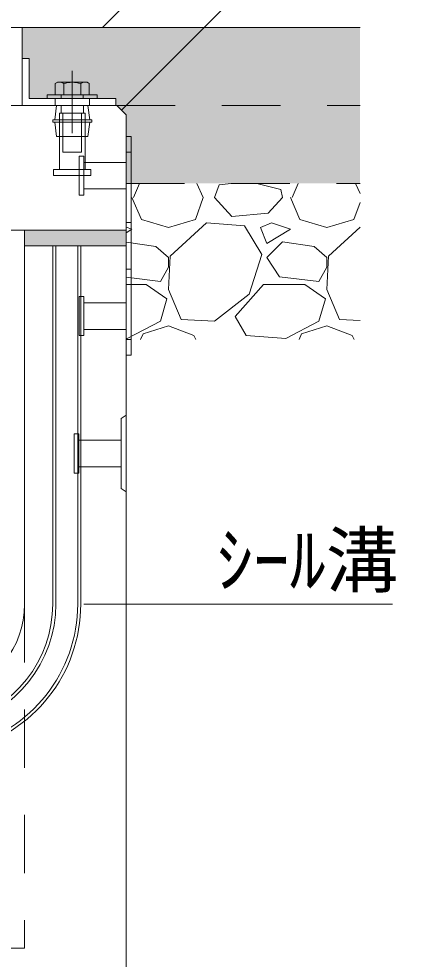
# Model space of a CAD drawing. Units: millimetres, scale not verified. Extents: x 58559 to 106559, y -58351 to -47326.
# Drawn here: x 69979 to 70227, y -51986 to -51384 of the extents above; entities that cross this region are included whole.
import ezdxf
from ezdxf.enums import TextEntityAlignment as Align

# ---------------------------------------------------------------- set-up
doc = ezdxf.new("R2010")
doc.units = ezdxf.units.MM
doc.header["$LTSCALE"] = 50
doc.linetypes.add('CHAIN', pattern=[18.5, 12, -1.5, 3.5, -1.5])
doc.linetypes.add('USER2', pattern=[1.35, 0.75, -0.6])
for name, color, linetype, lineweight in [('インサート', 92, 'USER2', 9), ('ジョイント', 7, 'Continuous', 9), ('ハッチング_基礎', 150, 'Continuous', 9), ('モルタル', 7, 'Continuous', 13), ('受枠', 3, 'Continuous', 9), ('引出線', 4, 'Continuous', 13), ('本体', 2, 'Continuous', 13), ('目地', 132, 'Continuous', 5), ('舗装・基礎', 3, 'Continuous', 13)]:
    doc.layers.add(name, color=color, linetype=linetype, lineweight=lineweight)
doc.layers.add('ハッチング_モルタル', color=30, linetype='Continuous')
doc.layers.add('ハッチング_舗装', color=7, linetype='Continuous')
doc.styles.add('ＭＳ ゴシック', font='')
doc.styles.get('ＭＳ ゴシック').set_extended_font_data('MS Gothic')

# ---------------------------------------------------------------- blocks, each defined once
blk = doc.blocks.new('filled_arrow')
at = {"color": 0, "linetype": 'Continuous', "lineweight": -2}
blk.add_solid([(7.5, 1.25), (0, 0), (7.5, -1.25)], dxfattribs=at)

msp = doc.modelspace()

# ---------------------------------------------------------------- hatches: boundary and pattern name
at = {"layer": 'ハッチング_モルタル'}
msp.add_hatch(color=256, dxfattribs=at).paths.add_polyline_path([(69982.47, -51519.28), (69982.47, -51529.28), (70047.47, -51529.28), (70047.47, -51519.28)])
at = {"layer": 'ハッチング_舗装'}
for points in [[(70197.47, -51439.28), (70197.47, -51389.28), (69980.97, -51389.28), (69980.97, -51409.28), (69985.47, -51409.28), (69985.47, -51434.78), (70040.97, -51434.78), (70040.97, -51439.28)], [(70041.47, -51439.28), (70047.47, -51445.28), (70047.47, -51489.28), (70197.47, -51489.28), (70197.47, -51439.28)]]:
    msp.add_hatch(color=256, dxfattribs=at).paths.add_polyline_path(points)

# ---------------------------------------------------------------- linework, layer by layer
at = {"layer": 'インサート', "linetype": 'Continuous', "lineweight": 13}
for p, q in [((70003.49, -51424.48), (70002.02, -51425.32)), ((70002.02, -51425.32), (70002.02, -51432.48)), ((70003.49, -51424.48), (70022.46, -51424.48)), ((70022.46, -51424.48), (70023.92, -51425.32)), ((70023.92, -51425.32), (70023.92, -51432.48)), ((70002.02, -51432.48), (70023.92, -51432.48))]:
    msp.add_line(p, q, dxfattribs=at)
at = {"layer": 'インサート', "linetype": 'Continuous', "lineweight": 5}
for p, q in [((70007.5, -51425.32), (70007.5, -51432.48)), ((70018.45, -51425.32), (70018.45, -51432.48))]:
    msp.add_line(p, q, dxfattribs=at)
at = {"layer": 'インサート', "linetype": 'Continuous'}
for p, q in [((69996.97, -51432.48), (70028.97, -51432.48)), ((69996.97, -51432.48), (69996.97, -51434.78)), ((70028.97, -51432.48), (70028.97, -51434.78)), ((69996.97, -51434.78), (70028.97, -51434.78))]:
    msp.add_line(p, q, dxfattribs=at)
at = {"layer": 'インサート'}
for p, q in [((70005.97, -51432.48), (70005.97, -51434.78)), ((70019.97, -51432.48), (70019.97, -51434.78)), ((70001.72, -51448.53), (70002.97, -51439.28)), ((70002.97, -51439.28), (70022.97, -51439.28)), ((70005.85, -51439.28), (70005.85, -51444.28)), ((70020.1, -51439.28), (70020.1, -51444.28)), ((70024.22, -51448.53), (70022.97, -51439.28)), ((70004.72, -51444.28), (70021.22, -51444.28)), ((70004.72, -51444.28), (70004.72, -51480.28)), ((70006.97, -51444.28), (70006.97, -51469.28)), ((70018.97, -51444.28), (70018.97, -51469.28)), ((70021.22, -51444.28), (70021.22, -51480.28)), ((70000.47, -51448.53), (70025.47, -51448.53)), ((70000.47, -51448.53), (70000.47, -51450.03)), ((70000.47, -51450.03), (70025.47, -51450.03)), ((70001.72, -51450.03), (70002.97, -51459.28)), ((70024.22, -51450.03), (70022.97, -51459.28)), ((70025.47, -51448.53), (70025.47, -51450.03)), ((70002.97, -51459.28), (70022.97, -51459.28)), ((70006.97, -51469.28), (70018.97, -51469.28)), ((70017.47, -51471.78), (70020.47, -51471.78)), ((70017.47, -51496.78), (70017.47, -51471.78)), ((70020.47, -51471.78), (70020.47, -51496.78)), ((70047.47, -51475.78), (70020.47, -51475.78)), ((70047.47, -51475.78), (70047.47, -51492.78)), ((70000.97, -51484.28), (70000.97, -51480.28)), ((70024.97, -51480.28), (70000.97, -51480.28)), ((70024.97, -51480.28), (70024.97, -51484.28)), ((70024.97, -51484.28), (70000.97, -51484.28)), ((70047.47, -51492.78), (70020.47, -51492.78)), ((70020.47, -51496.78), (70017.47, -51496.78)), ((70017.47, -51561.78), (70020.47, -51561.78)), ((70017.47, -51586.78), (70017.47, -51561.78)), ((70020.47, -51561.78), (70020.47, -51586.78)), ((70047.47, -51565.78), (70020.47, -51565.78)), ((70047.47, -51565.78), (70047.47, -51582.78)), ((70047.47, -51582.78), (70020.47, -51582.78)), ((70020.47, -51586.78), (70017.47, -51586.78)), ((70014.27, -51649.78), (70017.27, -51649.78)), ((70014.27, -51674.78), (70014.27, -51649.78)), ((70017.27, -51649.78), (70017.27, -51674.78)), ((70044.27, -51653.78), (70017.27, -51653.78)), ((70044.27, -51653.78), (70044.27, -51670.78)), ((70017.27, -51674.78), (70014.27, -51674.78)), ((70044.27, -51670.78), (70017.27, -51670.78))]:
    msp.add_line(p, q, dxfattribs=at)
at = {"layer": 'インサート', "linetype": 'Continuous', "lineweight": 5}
for centre, radius, start, end in [((70004.76, -51429.33), 4.85, 55.61575, 124.38425), ((70012.97, -51442.6), 18.12, 72.41205, 107.58795), ((70021.19, -51429.33), 4.85, 55.61575, 124.38425)]:
    msp.add_arc(centre, radius, start, end, dxfattribs=at)
at = {"layer": 'ジョイント', "lineweight": 5}
for p, q in [((70047.47, -51459.28), (70050.67, -51459.28)), ((70047.47, -51459.28), (70047.47, -51599.28)), ((70050.67, -51459.28), (70050.67, -51599.28)), ((70047.47, -51599.28), (70050.67, -51599.28))]:
    msp.add_line(p, q, dxfattribs=at)
at = {"layer": 'ジョイント', "linetype": 'USER2', "lineweight": 5}
for p, q in [((70047.47, -51469.28), (70050.67, -51469.28)), ((70047.47, -51514.28), (70050.67, -51514.28)), ((70047.47, -51544.28), (70050.67, -51544.28)), ((70047.47, -51589.28), (70050.67, -51589.28))]:
    msp.add_line(p, q, dxfattribs=at)
at = {"layer": 'ハッチング_基礎'}
for p, q in [((70052.31, -51498.21), (70056.14, -51489.28)), ((70092.89, -51489.28), (70097.01, -51498.21)), ((70104.13, -51498.21), (70107.17, -51490.08)), ((70114.78, -51489.28), (70107.17, -51490.08)), ((70146.8, -51493.13), (70131.4, -51489.28)), ((70147.81, -51498.21), (70146.8, -51493.13)), ((70153.91, -51498.21), (70157.74, -51489.28)), ((70194.49, -51489.28), (70197.47, -51495.74)), ((70051.29, -51498.21), (70057.39, -51512.43)), ((70091.93, -51512.43), (70097.01, -51498.21)), ((70115.3, -51510.4), (70104.13, -51498.21)), ((70147.81, -51498.21), (70138.67, -51508.37)), ((70152.89, -51498.21), (70158.99, -51512.43)), ((70193.53, -51512.43), (70197.47, -51501.4)), ((70057.39, -51512.43), (70074.66, -51517.51)), ((70074.66, -51517.51), (70091.93, -51512.43)), ((70138.67, -51508.37), (70115.3, -51510.4)), ((70158.99, -51512.43), (70176.26, -51517.51)), ((70176.26, -51517.51), (70193.53, -51512.43)), ((70051.29, -51518.53), (70047.47, -51517.25)), ((70047.47, -51520.82), (70051.29, -51518.53)), ((70099.05, -51514.46), (70075.68, -51535.8)), ((70123.43, -51516.49), (70099.05, -51514.46)), ((70134.61, -51534.78), (70123.43, -51516.49)), ((70140.7, -51514.46), (70133.59, -51517.51)), ((70133.59, -51517.51), (70137.65, -51527.67)), ((70137.65, -51527.67), (70152.89, -51518.53)), ((70152.89, -51518.53), (70140.7, -51514.46)), ((70197.47, -51517.36), (70177.28, -51535.8)), ((70066.53, -51529.7), (70047.47, -51526.84)), ((70074.66, -51536.81), (70066.53, -51529.7)), ((70147.81, -51526.65), (70137.65, -51536.81)), ((70168.13, -51529.7), (70147.81, -51526.65)), ((70176.26, -51536.81), (70168.13, -51529.7)), ((70075.68, -51535.8), (70074.66, -51557.13)), ((70126.48, -51560.18), (70134.61, -51534.78)), ((70177.28, -51535.8), (70176.26, -51557.13)), ((70074.66, -51542.91), (70074.66, -51536.81)), ((70137.65, -51536.81), (70145.78, -51549.01)), ((70176.26, -51542.91), (70176.26, -51536.81)), ((70069.58, -51552.05), (70074.66, -51542.91)), ((70171.18, -51552.05), (70176.26, -51542.91)), ((70047.47, -51549.4), (70069.58, -51552.05)), ((70047.47, -51554.09), (70060.44, -51554.09)), ((70060.44, -51554.09), (70073.65, -51563.23)), ((70117.33, -51574.41), (70135.62, -51554.09)), ((70135.62, -51554.09), (70162.04, -51554.09)), ((70145.78, -51549.01), (70171.18, -51552.05)), ((70162.04, -51554.09), (70175.25, -51563.23)), ((70074.66, -51557.13), (70082.79, -51576.44)), ((70104.13, -51577.45), (70126.48, -51560.18)), ((70176.26, -51557.13), (70184.39, -51576.44)), ((70073.65, -51563.23), (70069.58, -51577.45)), ((70175.25, -51563.23), (70171.18, -51577.45)), ((70069.58, -51577.45), (70048.25, -51588.63)), ((70082.79, -51576.44), (70104.13, -51577.45)), ((70124.45, -51586.6), (70117.33, -51574.41)), ((70171.18, -51577.45), (70149.85, -51588.63)), ((70184.39, -51576.44), (70197.47, -51577.06)), ((70058.41, -51585.58), (70074.66, -51580.5)), ((70074.66, -51580.5), (70090.92, -51586.6)), ((70160.01, -51585.58), (70176.26, -51580.5)), ((70176.26, -51580.5), (70192.52, -51586.6)), ((70048.25, -51588.63), (70047.47, -51588.57)), ((70056.82, -51589.28), (70058.41, -51585.58)), ((70090.92, -51586.6), (70092.15, -51589.28)), ((70149.85, -51588.63), (70124.45, -51586.6)), ((70158.42, -51589.28), (70160.01, -51585.58)), ((70192.52, -51586.6), (70193.75, -51589.28))]:
    msp.add_line(p, q, dxfattribs=at)
at = {"layer": 'モルタル'}
msp.add_lwpolyline([(69982.47, -51519.28), (70047.47, -51519.28), (70047.47, -51529.28), (69982.47, -51529.28)], close=True, dxfattribs=at)
at = {"layer": '受枠'}
for p, q in [((69834.97, -51389.28), (69980.97, -51389.28)), ((69980.97, -51389.28), (69980.97, -51439.28)), ((69985.47, -51409.28), (69980.97, -51409.28)), ((69985.47, -51434.78), (69985.47, -51409.28)), ((69834.97, -51439.28), (70040.97, -51439.28)), ((70040.97, -51434.78), (69985.47, -51434.78)), ((70040.97, -51439.28), (70040.97, -51434.78))]:
    msp.add_line(p, q, dxfattribs=at)
at = {"layer": '受枠', "linetype": 'CHAIN'}
msp.add_line((70012.97, -51417.03), (70012.97, -51457.03), dxfattribs=at)
at = {"layer": '受枠', "linetype": 'USER2'}
for p, q in [((70001.97, -51434.78), (70001.97, -51439.28)), ((70023.97, -51434.78), (70023.97, -51439.28))]:
    msp.add_line(p, q, dxfattribs=at)
at = {"layer": '引出線'}
for points in [[(70032.29, -51389.28), (70173.04, -51248.53), (70467.89, -51248.53)], [(70044.47, -51442.28), (70148.64, -51338.11), (70211.04, -51338.11)], [(70020.47, -51758.75), (70085.58, -51758.75), (70218.33, -51758.75)]]:
    msp.add_lwpolyline(points, dxfattribs=at)
at = {"layer": '本体'}
for p, q in [((69845.06, -51439.28), (70041.47, -51439.28)), ((70041.47, -51439.28), (70047.47, -51445.28)), ((70047.47, -51445.28), (70047.47, -51519.28)), ((69617.47, -51519.28), (70047.47, -51519.28)), ((69982.47, -51529.28), (70047.47, -51529.28)), ((69982.47, -51529.28), (69982.47, -51758.75)), ((70047.47, -51529.28), (70047.47, -52079.28))]:
    msp.add_line(p, q, dxfattribs=at)
at = {"layer": '本体', "lineweight": 9}
for p, q in [((70047.47, -51637.78), (70044.27, -51639.78)), ((70044.27, -51639.78), (70044.27, -51684.78)), ((70044.27, -51684.78), (70047.47, -51686.78))]:
    msp.add_line(p, q, dxfattribs=at)
at = {"layer": '本体', "linetype": 'USER2', "lineweight": 15}
for p in [(69982.47, -51758.75), (69682.47, -51979.28)]:
    msp.add_line(p, (69982.47, -51979.28), dxfattribs=at)
at = {"layer": '本体'}
msp.add_arc((69922.47, -51758.75), 60, 283.34236, 0, dxfattribs=at)
at = {"layer": '目地'}
for p, q in [((70000.47, -51758.75), (70000.47, -51529.28)), ((70002.47, -51758.75), (70002.47, -51529.28)), ((70016.47, -51758.75), (70016.47, -51529.28)), ((70018.47, -51758.75), (70018.47, -51529.28))]:
    msp.add_line(p, q, dxfattribs=at)
for radius in [78, 80, 94, 96]:
    msp.add_arc((69922.47, -51758.75), radius, 283.34236, 0, dxfattribs=at)
at = {"layer": '舗装・基礎'}
msp.add_line((69980.97, -51389.28), (70197.47, -51389.28), dxfattribs=at)
at = {"layer": '舗装・基礎', "linetype": 'USER2'}
for p, q in [((70041.47, -51439.28), (70197.47, -51439.28)), ((70047.47, -51489.28), (70197.47, -51489.28))]:
    msp.add_line(p, q, dxfattribs=at)

# ---------------------------------------------------------------- block references
at = {"layer": '引出線', "xscale": 0.16, "yscale": 0.16, "rotation": 45}
for p in [(70032.29, -51389.28), (70044.47, -51442.28)]:
    msp.add_blockref('filled_arrow', p, dxfattribs=at)
at = {"layer": '引出線', "xscale": 0.16, "yscale": 0.16}
msp.add_blockref('filled_arrow', (70020.47, -51758.75), dxfattribs=at)

# ---------------------------------------------------------------- texts
at = {"layer": '引出線', "style": 'ＭＳ ゴシック'}
msp.add_text('ｼｰﾙ溝', height=34.18, dxfattribs=at).set_placement((70105.58, -51713.54), align=Align.TOP_LEFT)

doc.saveas('drawing.dxf')
